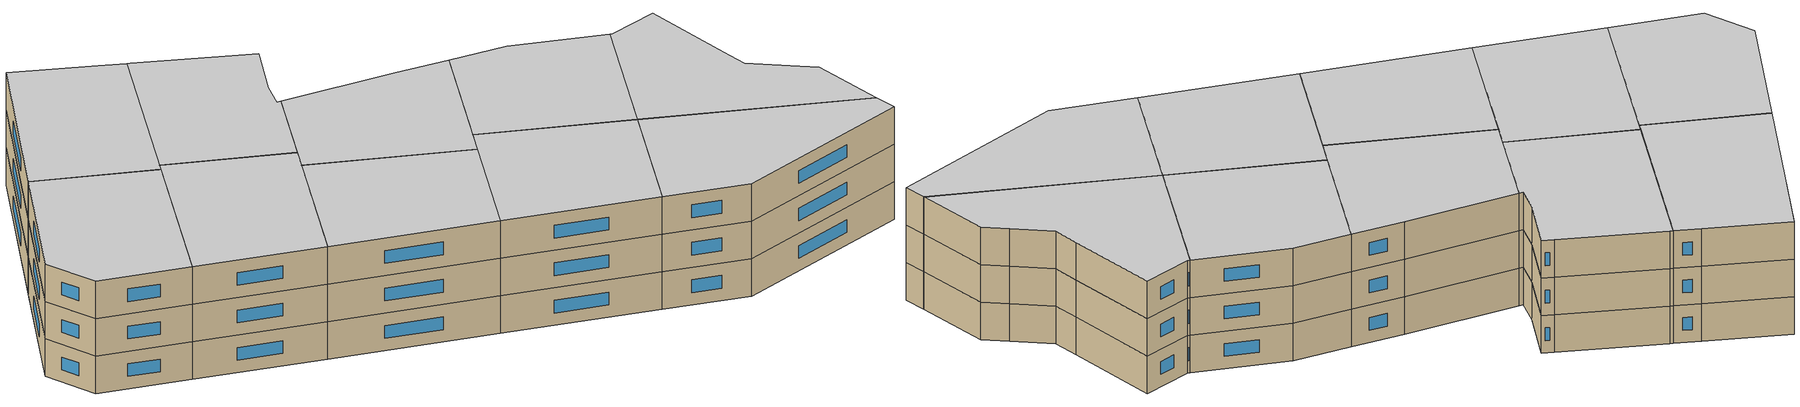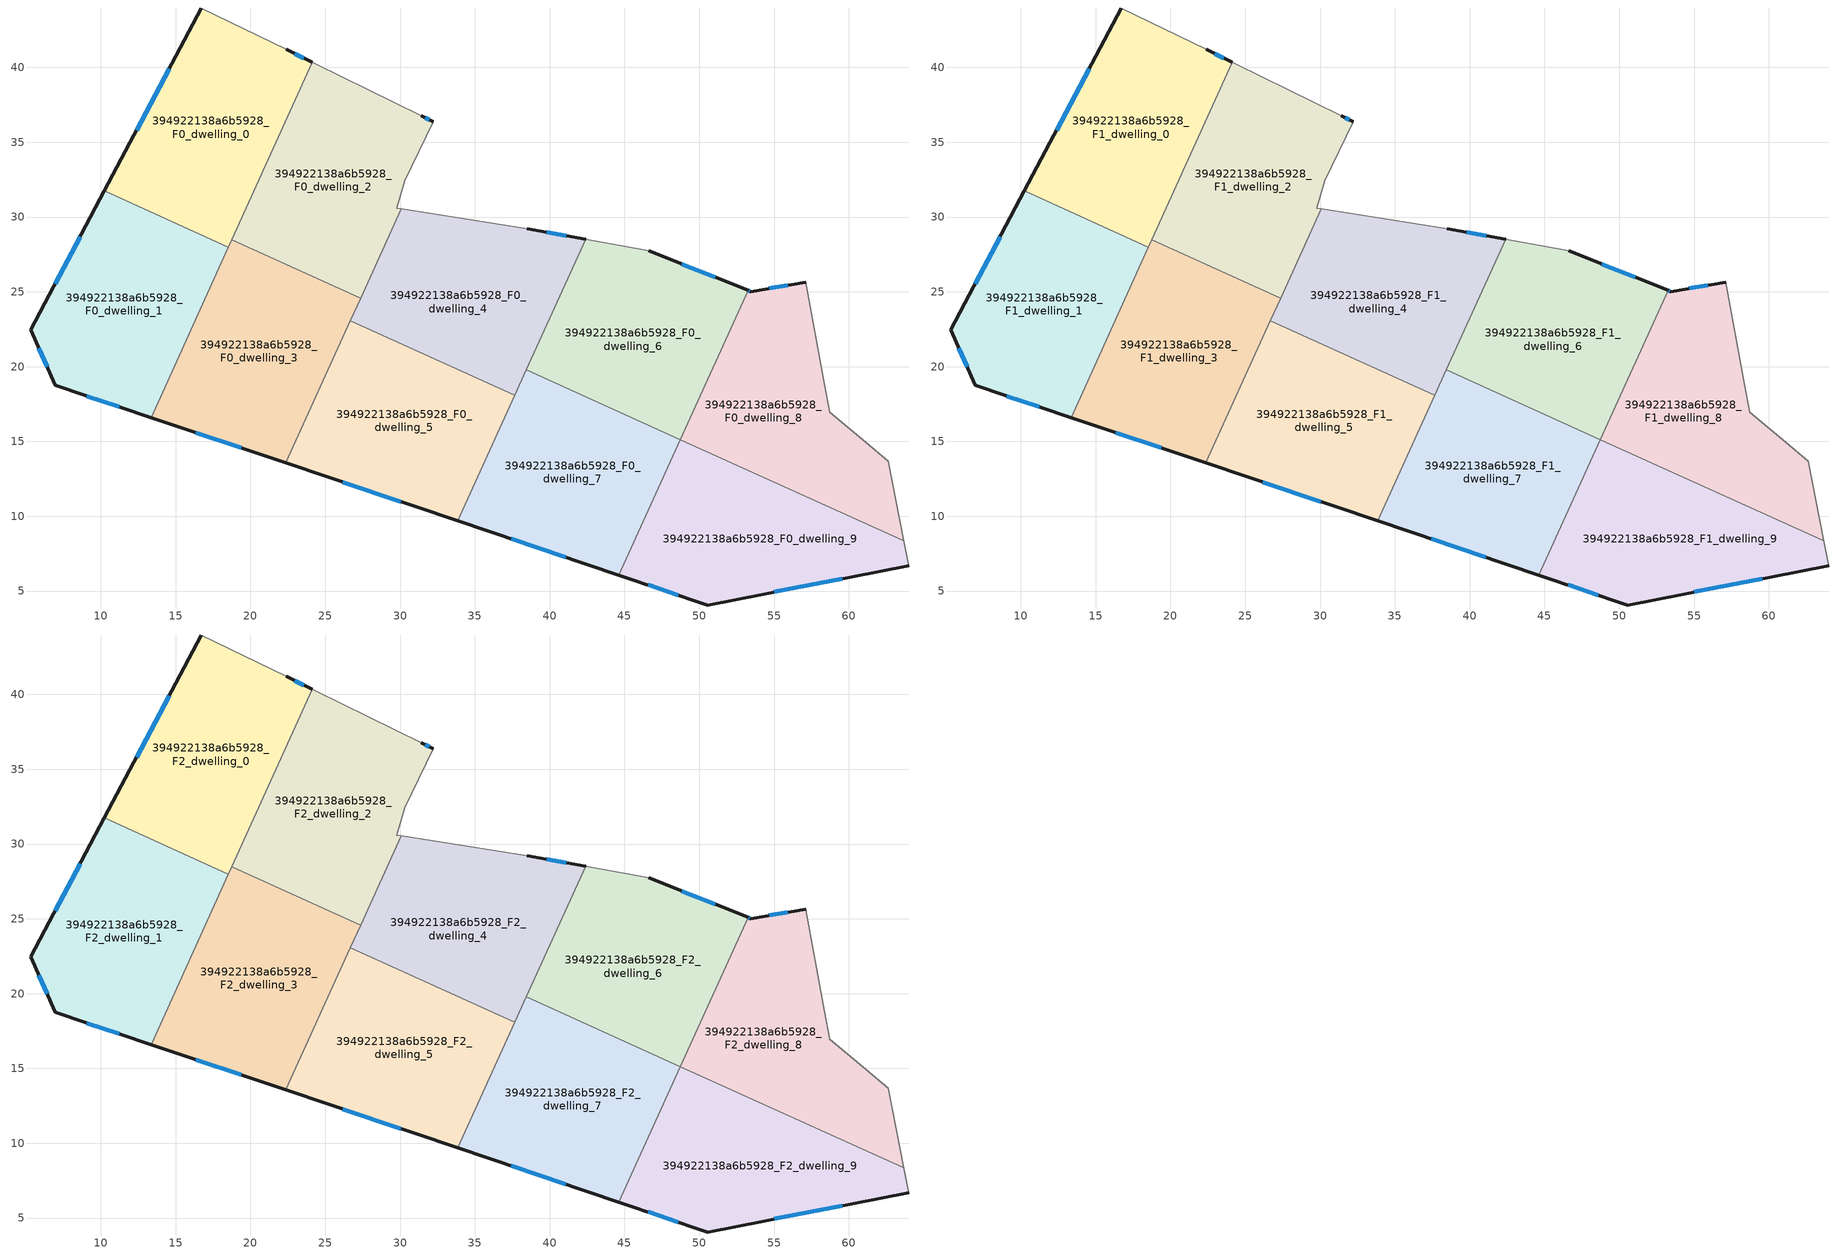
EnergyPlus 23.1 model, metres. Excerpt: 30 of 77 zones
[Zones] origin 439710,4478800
394922138a6b5928_F0_dwelling_0
 floor ground (EU_floor_Construction): 22.38,41.21 24.13,40.34 18.53,27.98 10.24,31.74 16.72,43.97 z0
 wall outside (EU_wall_Construction): 16.72,43.97 10.24,31.74 / 24.13,40.34 22.38,41.21 z0:3
 wall to 394922138a6b5928_F0_dwelling_1 (EU_wall_Construction): 10.24,31.74 18.53,27.98 z0:3
 wall adiabatic (EU_wall_Construction): 22.38,41.21 16.72,43.97 z0:3
 wall to 394922138a6b5928_F0_dwelling_2 (EU_wall_Construction): 18.75,28.48 24.13,40.34 z0:3
 wall to 394922138a6b5928_F0_dwelling_3 (EU_wall_Construction): 18.53,27.98 18.75,28.48 z0:3
 window (EU_Window_Construction): 14.57,39.92 12.39,35.8 / 23.55,40.63 22.96,40.92 z0.99:2.01
394922138a6b5928_F0_dwelling_1
 floor ground (EU_floor_Construction): 18.53,27.98 13.36,16.59 6.94,18.75 5.33,22.47 10.24,31.74 z0
 wall outside (EU_wall_Construction): 10.24,31.74 5.33,22.47 6.94,18.75 13.36,16.59 z0:3
 wall to 394922138a6b5928_F0_dwelling_3 (EU_wall_Construction): 13.36,16.59 18.53,27.98 z0:3
 window (EU_Window_Construction): 5.86,21.24 6.41,19.98 / 8.61,28.67 6.96,25.54 / 9.07,18.03 11.23,17.31 z0.99:2.01
394922138a6b5928_F0_dwelling_2
 floor ground (EU_floor_Construction): 31.43,36.76 32.23,36.37 30.32,32.43 29.78,30.59 30.07,30.54 27.36,24.57 18.75,28.48 24.13,40.34 24.35,40.23 z0
 wall outside (EU_wall_Construction): 32.23,36.37 31.43,36.76 z0:3
 wall adiabatic (EU_wall_Construction): 30.07,30.54 29.78,30.59 30.32,32.43 32.23,36.37 / 31.43,36.76 24.35,40.23 24.13,40.34 z0:3
 wall to 394922138a6b5928_F0_dwelling_3 (EU_wall_Construction): 18.75,28.48 27.36,24.57 z0:3
 wall to 394922138a6b5928_F0_dwelling_4 (EU_wall_Construction): 27.36,24.57 30.07,30.54 z0:3
 window (EU_Window_Construction): 31.96,36.5 31.7,36.63 z0.99:2.01
394922138a6b5928_F0_dwelling_3
 floor ground (EU_floor_Construction): 27.36,24.57 22.37,13.56 13.36,16.59 18.75,28.48 z0
 wall outside (EU_wall_Construction): 13.36,16.59 22.37,13.56 z0:3
 wall to 394922138a6b5928_F0_dwelling_5 (EU_wall_Construction): 22.37,13.56 26.68,23.08 z0:3
 wall to 394922138a6b5928_F0_dwelling_4 (EU_wall_Construction): 26.68,23.08 27.36,24.57 z0:3
 window (EU_Window_Construction): 16.35,15.59 19.38,14.56 z0.99:2.01
394922138a6b5928_F0_dwelling_4
 floor ground (EU_floor_Construction): 42.4,28.5 37.68,18.09 26.68,23.08 30.07,30.54 38.51,29.21 z0
 wall outside (EU_wall_Construction): 42.4,28.5 38.51,29.21 z0:3
 wall to 394922138a6b5928_F0_dwelling_5 (EU_wall_Construction): 26.68,23.08 37.68,18.09 z0:3
 wall adiabatic (EU_wall_Construction): 38.51,29.21 30.07,30.54 z0:3
 wall to 394922138a6b5928_F0_dwelling_6 (EU_wall_Construction): 38.45,19.79 42.4,28.5 z0:3
 wall to 394922138a6b5928_F0_dwelling_7 (EU_wall_Construction): 37.68,18.09 38.45,19.79 z0:3
 window (EU_Window_Construction): 41.11,28.73 39.8,28.97 z0.99:2.01
394922138a6b5928_F0_dwelling_5
 floor ground (EU_floor_Construction): 37.68,18.09 33.87,9.69 22.37,13.56 26.68,23.08 z0
 wall outside (EU_wall_Construction): 22.37,13.56 33.87,9.69 z0:3
 wall to 394922138a6b5928_F0_dwelling_7 (EU_wall_Construction): 33.87,9.69 37.68,18.09 z0:3
 window (EU_Window_Construction): 26.18,12.28 30.06,10.97 z0.99:2.01
394922138a6b5928_F0_dwelling_6
 floor ground (EU_floor_Construction): 53.26,25.09 48.74,15.13 38.45,19.79 42.4,28.5 46.61,27.73 z0
 wall outside (EU_wall_Construction): 53.26,25.09 46.61,27.73 z0:3
 wall to 394922138a6b5928_F0_dwelling_7 (EU_wall_Construction): 38.45,19.79 48.74,15.13 z0:3
 wall adiabatic (EU_wall_Construction): 46.61,27.73 42.4,28.5 z0:3
 wall to 394922138a6b5928_F0_dwelling_8 (EU_wall_Construction): 48.74,15.13 53.26,25.09 z0:3
 window (EU_Window_Construction): 51.05,25.97 48.82,26.86 z0.99:2.01
394922138a6b5928_F0_dwelling_7
 floor ground (EU_floor_Construction): 48.74,15.13 44.63,6.07 33.87,9.69 38.45,19.79 z0
 wall outside (EU_wall_Construction): 33.87,9.69 44.63,6.07 z0:3
 wall to 394922138a6b5928_F0_dwelling_9 (EU_wall_Construction): 44.63,6.07 48.74,15.12 z0:3
 wall to 394922138a6b5928_F0_dwelling_8 (EU_wall_Construction): 48.74,15.12,3 48.74,15.12,1.5 48.74,15.13,3
 window (EU_Window_Construction): 37.44,8.49 41.07,7.27 z0.99:2.01
394922138a6b5928_F0_dwelling_8
 floor ground (EU_floor_Construction): 57.13,25.65 58.36,18.9 58.7,16.96 61.12,14.95 62.62,13.66 63.66,8.35 48.74,15.12 53.26,25.09 53.44,25.01 z0
 wall outside (EU_wall_Construction): 57.13,25.65 53.44,25.01 53.26,25.09 z0:3
 wall adiabatic (EU_wall_Construction): 63.66,8.35 62.62,13.66 61.12,14.95 58.7,16.96 58.36,18.9 57.13,25.65 z0:3
 wall to 394922138a6b5928_F0_dwelling_9 (EU_wall_Construction): 48.74,15.12 63.66,8.35 z0:3
 window (EU_Window_Construction): 53.38,25.04 53.32,25.06 / 55.91,25.44 54.66,25.22 z0.99:2.01
394922138a6b5928_F0_dwelling_9
 floor ground (EU_floor_Construction): 63.66,8.35 63.99,6.69 50.58,4.07 44.63,6.07 48.74,15.12 z0
 wall outside (EU_wall_Construction): 44.63,6.07 50.58,4.07 63.99,6.69 z0:3
 wall adiabatic (EU_wall_Construction): 63.99,6.69 63.66,8.35 z0:3
 window (EU_Window_Construction): 46.6,5.41 48.61,4.73 / 55.02,4.94 59.54,5.82 z0.99:2.01
394922138a6b5928_F1_dwelling_0
 floor to 394922138a6b5928_F0_dwelling_0 (EU_floor_Construction): 22.38,41.21 24.13,40.34 18.53,27.98 10.24,31.74 16.72,43.97 z3
 wall outside (EU_wall_Construction): 16.72,43.97 10.24,31.74 / 24.13,40.34 22.38,41.21 z3:6
 wall to 394922138a6b5928_F1_dwelling_1 (EU_wall_Construction): 10.24,31.74 18.53,27.98 z3:6
 wall adiabatic (EU_wall_Construction): 22.38,41.21 16.72,43.97 z3:6
 wall to 394922138a6b5928_F1_dwelling_2 (EU_wall_Construction): 18.75,28.48 24.13,40.34 z3:6
 wall to 394922138a6b5928_F1_dwelling_3 (EU_wall_Construction): 18.53,27.98 18.75,28.48 z3:6
 window (EU_Window_Construction): 14.57,39.92 12.39,35.8 / 23.55,40.63 22.96,40.92 z3.99:5.01
394922138a6b5928_F1_dwelling_1
 floor to 394922138a6b5928_F0_dwelling_1 (EU_floor_Construction): 18.53,27.98 13.36,16.59 6.94,18.75 5.33,22.47 10.24,31.74 z3
 wall outside (EU_wall_Construction): 10.24,31.74 5.33,22.47 6.94,18.75 13.36,16.59 z3:6
 wall to 394922138a6b5928_F1_dwelling_3 (EU_wall_Construction): 13.36,16.59 18.53,27.98 z3:6
 window (EU_Window_Construction): 5.86,21.24 6.41,19.98 / 8.61,28.67 6.96,25.54 / 9.07,18.03 11.23,17.31 z3.99:5.01
394922138a6b5928_F1_dwelling_2
 floor to 394922138a6b5928_F0_dwelling_2 (EU_floor_Construction): 31.43,36.76 32.23,36.37 30.32,32.43 29.78,30.59 30.07,30.54 27.36,24.57 18.75,28.48 24.13,40.34 24.35,40.23 z3
 wall outside (EU_wall_Construction): 32.23,36.37 31.43,36.76 z3:6
 wall adiabatic (EU_wall_Construction): 30.07,30.54 29.78,30.59 30.32,32.43 32.23,36.37 / 31.43,36.76 24.35,40.23 24.13,40.34 z3:6
 wall to 394922138a6b5928_F1_dwelling_3 (EU_wall_Construction): 18.75,28.48 27.36,24.57 z3:6
 wall to 394922138a6b5928_F1_dwelling_4 (EU_wall_Construction): 27.36,24.57 30.07,30.54 z3:6
 window (EU_Window_Construction): 31.96,36.5 31.7,36.63 z3.99:5.01
394922138a6b5928_F1_dwelling_3
 floor to 394922138a6b5928_F0_dwelling_3 (EU_floor_Construction): 27.36,24.57 22.37,13.56 13.36,16.59 18.75,28.48 z3
 wall outside (EU_wall_Construction): 13.36,16.59 22.37,13.56 z3:6
 wall to 394922138a6b5928_F1_dwelling_5 (EU_wall_Construction): 22.37,13.56 26.68,23.08 z3:6
 wall to 394922138a6b5928_F1_dwelling_4 (EU_wall_Construction): 26.68,23.08 27.36,24.57 z3:6
 window (EU_Window_Construction): 16.35,15.59 19.38,14.56 z3.99:5.01
394922138a6b5928_F1_dwelling_4
 floor to 394922138a6b5928_F0_dwelling_4 (EU_floor_Construction): 42.4,28.5 37.68,18.09 26.68,23.08 30.07,30.54 38.51,29.21 z3
 wall outside (EU_wall_Construction): 42.4,28.5 38.51,29.21 z3:6
 wall to 394922138a6b5928_F1_dwelling_5 (EU_wall_Construction): 26.68,23.08 37.68,18.09 z3:6
 wall adiabatic (EU_wall_Construction): 38.51,29.21 30.07,30.54 z3:6
 wall to 394922138a6b5928_F1_dwelling_6 (EU_wall_Construction): 38.45,19.79 42.4,28.5 z3:6
 wall to 394922138a6b5928_F1_dwelling_7 (EU_wall_Construction): 37.68,18.09 38.45,19.79 z3:6
 window (EU_Window_Construction): 41.11,28.73 39.8,28.97 z3.99:5.01
394922138a6b5928_F1_dwelling_5
 floor to 394922138a6b5928_F0_dwelling_5 (EU_floor_Construction): 37.68,18.09 33.87,9.69 22.37,13.56 26.68,23.08 z3
 wall outside (EU_wall_Construction): 22.37,13.56 33.87,9.69 z3:6
 wall to 394922138a6b5928_F1_dwelling_7 (EU_wall_Construction): 33.87,9.69 37.68,18.09 z3:6
 window (EU_Window_Construction): 26.18,12.28 30.06,10.97 z3.99:5.01
394922138a6b5928_F1_dwelling_6
 floor to 394922138a6b5928_F0_dwelling_6 (EU_floor_Construction): 53.26,25.09 48.74,15.13 38.45,19.79 42.4,28.5 46.61,27.73 z3
 wall outside (EU_wall_Construction): 53.26,25.09 46.61,27.73 z3:6
 wall to 394922138a6b5928_F1_dwelling_7 (EU_wall_Construction): 38.45,19.79 48.74,15.13 z3:6
 wall adiabatic (EU_wall_Construction): 46.61,27.73 42.4,28.5 z3:6
 wall to 394922138a6b5928_F1_dwelling_8 (EU_wall_Construction): 48.74,15.13 53.26,25.09 z3:6
 window (EU_Window_Construction): 51.05,25.97 48.82,26.86 z3.99:5.01
394922138a6b5928_F1_dwelling_7
 floor to 394922138a6b5928_F0_dwelling_7 (EU_floor_Construction): 48.74,15.13 44.63,6.07 33.87,9.69 38.45,19.79 z3
 wall outside (EU_wall_Construction): 33.87,9.69 44.63,6.07 z3:6
 wall to 394922138a6b5928_F1_dwelling_9 (EU_wall_Construction): 44.63,6.07 48.74,15.12 z3:6
 wall to 394922138a6b5928_F1_dwelling_8 (EU_wall_Construction): 48.74,15.12,6 48.74,15.12,4.5 48.74,15.13,6
 window (EU_Window_Construction): 37.44,8.49 41.07,7.27 z3.99:5.01
394922138a6b5928_F1_dwelling_8
 floor to 394922138a6b5928_F0_dwelling_8 (EU_floor_Construction): 57.13,25.65 58.36,18.9 58.7,16.96 61.12,14.95 62.62,13.66 63.66,8.35 48.74,15.12 53.26,25.09 53.44,25.01 z3
 wall outside (EU_wall_Construction): 57.13,25.65 53.44,25.01 53.26,25.09 z3:6
 wall adiabatic (EU_wall_Construction): 63.66,8.35 62.62,13.66 61.12,14.95 58.7,16.96 58.36,18.9 57.13,25.65 z3:6
 wall to 394922138a6b5928_F1_dwelling_9 (EU_wall_Construction): 48.74,15.12 63.66,8.35 z3:6
 window (EU_Window_Construction): 53.38,25.04 53.32,25.06 / 55.91,25.44 54.66,25.22 z3.99:5.01
394922138a6b5928_F1_dwelling_9
 floor to 394922138a6b5928_F0_dwelling_9 (EU_floor_Construction): 63.66,8.35 63.99,6.69 50.58,4.07 44.63,6.07 48.74,15.12 z3
 wall outside (EU_wall_Construction): 44.63,6.07 50.58,4.07 63.99,6.69 z3:6
 wall adiabatic (EU_wall_Construction): 63.99,6.69 63.66,8.35 z3:6
 window (EU_Window_Construction): 46.6,5.41 48.61,4.73 / 55.02,4.94 59.54,5.82 z3.99:5.01
394922138a6b5928_F2_dwelling_0
 floor to 394922138a6b5928_F1_dwelling_0 (EU_floor_Construction): 22.38,41.21 24.13,40.34 18.53,27.98 10.24,31.74 16.72,43.97 z6
 wall outside (EU_wall_Construction): 16.72,43.97 10.24,31.74 / 24.13,40.34 22.38,41.21 z6:9
 wall to 394922138a6b5928_F2_dwelling_1 (EU_wall_Construction): 10.24,31.74 18.53,27.98 z6:9
 wall adiabatic (EU_wall_Construction): 22.38,41.21 16.72,43.97 z6:9
 wall to 394922138a6b5928_F2_dwelling_2 (EU_wall_Construction): 18.75,28.48 24.13,40.34 z6:9
 wall to 394922138a6b5928_F2_dwelling_3 (EU_wall_Construction): 18.53,27.98 18.75,28.48 z6:9
 window (EU_Window_Construction): 14.57,39.92 12.39,35.8 / 23.55,40.63 22.96,40.92 z6.99:8.01
 ceiling to 394922138a6b5928_F3_dwelling_0 (EU_floor_Construction): 18.53,27.98 24.13,40.34 22.38,41.21 16.72,43.97 10.24,31.74 z9
394922138a6b5928_F2_dwelling_1
 floor to 394922138a6b5928_F1_dwelling_1 (EU_floor_Construction): 18.53,27.98 13.36,16.59 6.94,18.75 5.33,22.47 10.24,31.74 z6
 wall outside (EU_wall_Construction): 10.24,31.74 5.33,22.47 6.94,18.75 13.36,16.59 z6:9
 wall to 394922138a6b5928_F2_dwelling_3 (EU_wall_Construction): 13.36,16.59 18.53,27.98 z6:9
 window (EU_Window_Construction): 5.86,21.24 6.41,19.98 / 8.61,28.67 6.96,25.54 / 9.07,18.03 11.23,17.31 z6.99:8.01
 ceiling to 394922138a6b5928_F3_dwelling_1 (EU_floor_Construction): 13.36,16.59 18.53,27.98 10.24,31.74 5.33,22.47 6.94,18.75 z9
394922138a6b5928_F2_dwelling_2
 floor to 394922138a6b5928_F1_dwelling_2 (EU_floor_Construction): 31.43,36.76 32.23,36.37 30.32,32.43 29.78,30.59 30.07,30.54 27.36,24.57 18.75,28.48 24.13,40.34 24.35,40.23 z6
 wall outside (EU_wall_Construction): 32.23,36.37 31.43,36.76 z6:9
 wall adiabatic (EU_wall_Construction): 30.07,30.54 29.78,30.59 30.32,32.43 32.23,36.37 / 31.43,36.76 24.35,40.23 24.13,40.34 z6:9
 wall to 394922138a6b5928_F2_dwelling_3 (EU_wall_Construction): 18.75,28.48 27.36,24.57 z6:9
 wall to 394922138a6b5928_F2_dwelling_4 (EU_wall_Construction): 27.36,24.57 30.07,30.54 z6:9
 window (EU_Window_Construction): 31.96,36.5 31.7,36.63 z6.99:8.01
 ceiling to 394922138a6b5928_F3_dwelling_2 (EU_floor_Construction): 27.36,24.57 30.07,30.54 29.78,30.59 30.32,32.43 32.23,36.37 31.43,36.76 24.35,40.23 24.13,40.34 18.75,28.48 z9
394922138a6b5928_F2_dwelling_3
 floor to 394922138a6b5928_F1_dwelling_3 (EU_floor_Construction): 27.36,24.57 22.37,13.56 13.36,16.59 18.75,28.48 z6
 wall outside (EU_wall_Construction): 13.36,16.59 22.37,13.56 z6:9
 wall to 394922138a6b5928_F2_dwelling_5 (EU_wall_Construction): 22.37,13.56 26.68,23.08 z6:9
 wall to 394922138a6b5928_F2_dwelling_4 (EU_wall_Construction): 26.68,23.08 27.36,24.57 z6:9
 window (EU_Window_Construction): 16.35,15.59 19.38,14.56 z6.99:8.01
 ceiling to 394922138a6b5928_F3_dwelling_3 (EU_floor_Construction): 22.37,13.56 27.36,24.57 18.75,28.48 13.36,16.59 z9
394922138a6b5928_F2_dwelling_4
 floor to 394922138a6b5928_F1_dwelling_4 (EU_floor_Construction): 42.4,28.5 37.68,18.09 26.68,23.08 30.07,30.54 38.51,29.21 z6
 wall outside (EU_wall_Construction): 42.4,28.5 38.51,29.21 z6:9
 wall to 394922138a6b5928_F2_dwelling_5 (EU_wall_Construction): 26.68,23.08 37.68,18.09 z6:9
 wall adiabatic (EU_wall_Construction): 38.51,29.21 30.07,30.54 z6:9
 wall to 394922138a6b5928_F2_dwelling_6 (EU_wall_Construction): 38.45,19.79 42.4,28.5 z6:9
 wall to 394922138a6b5928_F2_dwelling_7 (EU_wall_Construction): 37.68,18.09 38.45,19.79 z6:9
 window (EU_Window_Construction): 41.11,28.73 39.8,28.97 z6.99:8.01
 ceiling to 394922138a6b5928_F3_dwelling_4 (EU_floor_Construction): 37.68,18.09 42.4,28.5 38.51,29.21 30.07,30.54 26.68,23.08 z9
394922138a6b5928_F2_dwelling_5
 floor to 394922138a6b5928_F1_dwelling_5 (EU_floor_Construction): 37.68,18.09 33.87,9.69 22.37,13.56 26.68,23.08 z6
 wall outside (EU_wall_Construction): 22.37,13.56 33.87,9.69 z6:9
 wall to 394922138a6b5928_F2_dwelling_7 (EU_wall_Construction): 33.87,9.69 37.68,18.09 z6:9
 window (EU_Window_Construction): 26.18,12.28 30.06,10.97 z6.99:8.01
 ceiling to 394922138a6b5928_F3_dwelling_5 (EU_floor_Construction): 33.87,9.69 37.68,18.09 26.68,23.08 22.37,13.56 z9
394922138a6b5928_F2_dwelling_6
 floor to 394922138a6b5928_F1_dwelling_6 (EU_floor_Construction): 53.26,25.09 48.74,15.13 38.45,19.79 42.4,28.5 46.61,27.73 z6
 wall outside (EU_wall_Construction): 53.26,25.09 46.61,27.73 z6:9
 wall to 394922138a6b5928_F2_dwelling_7 (EU_wall_Construction): 38.45,19.79 48.74,15.13 z6:9
 wall adiabatic (EU_wall_Construction): 46.61,27.73 42.4,28.5 z6:9
 wall to 394922138a6b5928_F2_dwelling_8 (EU_wall_Construction): 48.74,15.13 53.26,25.09 z6:9
 window (EU_Window_Construction): 51.05,25.97 48.82,26.86 z6.99:8.01
 ceiling to 394922138a6b5928_F3_dwelling_6 (EU_floor_Construction): 48.74,15.13 53.26,25.09 46.61,27.73 42.4,28.5 38.45,19.79 z9
394922138a6b5928_F2_dwelling_7
 floor to 394922138a6b5928_F1_dwelling_7 (EU_floor_Construction): 48.74,15.13 44.63,6.07 33.87,9.69 38.45,19.79 z6
 wall outside (EU_wall_Construction): 33.87,9.69 44.63,6.07 z6:9
 wall to 394922138a6b5928_F2_dwelling_9 (EU_wall_Construction): 44.63,6.07 48.74,15.12 z6:9
 wall to 394922138a6b5928_F2_dwelling_8 (EU_wall_Construction): 48.74,15.12,9 48.74,15.12,7.5 48.74,15.13,9
 window (EU_Window_Construction): 37.44,8.49 41.07,7.27 z6.99:8.01
 ceiling to 394922138a6b5928_F3_dwelling_7 (EU_floor_Construction): 44.63,6.07 48.74,15.13 38.45,19.79 33.87,9.69 z9
394922138a6b5928_F2_dwelling_8
 floor to 394922138a6b5928_F1_dwelling_8 (EU_floor_Construction): 57.13,25.65 58.36,18.9 58.7,16.96 61.12,14.95 62.62,13.66 63.66,8.35 48.74,15.12 53.26,25.09 53.44,25.01 z6
 wall outside (EU_wall_Construction): 57.13,25.65 53.44,25.01 53.26,25.09 z6:9
 wall adiabatic (EU_wall_Construction): 63.66,8.35 62.62,13.66 61.12,14.95 58.7,16.96 58.36,18.9 57.13,25.65 z6:9
 wall to 394922138a6b5928_F2_dwelling_9 (EU_wall_Construction): 48.74,15.12 63.66,8.35 z6:9
 window (EU_Window_Construction): 53.38,25.04 53.32,25.06 / 55.91,25.44 54.66,25.22 z6.99:8.01
 ceiling to 394922138a6b5928_F3_dwelling_8 (EU_floor_Construction): 63.66,8.35 62.62,13.66 61.12,14.95 58.7,16.96 58.36,18.9 57.13,25.65 53.44,25.01 53.26,25.09 48.74,15.12 z9
394922138a6b5928_F2_dwelling_9
 floor to 394922138a6b5928_F1_dwelling_9 (EU_floor_Construction): 63.66,8.35 63.99,6.69 50.58,4.07 44.63,6.07 48.74,15.12 z6
 wall outside (EU_wall_Construction): 44.63,6.07 50.58,4.07 63.99,6.69 z6:9
 wall adiabatic (EU_wall_Construction): 63.99,6.69 63.66,8.35 z6:9
 window (EU_Window_Construction): 46.6,5.41 48.61,4.73 / 55.02,4.94 59.54,5.82 z6.99:8.01
 ceiling to 394922138a6b5928_F3_dwelling_9 (EU_floor_Construction): 63.99,6.69 63.66,8.35 48.74,15.12 44.63,6.07 50.58,4.07 z9
[Building]
EU S2 Campaign: North Axis=0; Terrain=City; Solar Distribution=FullExterior
[Site:Location]
Madrid: Latitude=40.5; Longitude=-3.5; Time Zone=1; Elevation=609
[SizingPeriod:WeatherFileDays]
AnnualSizingPeriod: Begin Month=1; Begin Day of Month=1; End Month=12; End Day of Month=31; Day of Week for Start Day=Monday; Use Weather File Daylight Saving Period=No; Use Weather File Rain and Snow Indicators=No
[MATERIAL]
EU_InternalMass_Material: Roughness=MediumRough; Thickness=0.1; Conductivity=1; Density=1800; Specific Heat=900; Thermal Absorptance=0.9; Solar Absorptance=0.7; Visible Absorptance=0.7
[MATERIAL:NOMASS] Roughness=MediumRough; Thermal Absorptance=0.9; Solar Absorptance=0.7; Visible Absorptance=0.7
Name | Thermal Resistance
EU_wall_NoMass | 0.609216
EU_floor_NoMass | 0.568163
[WINDOWMATERIAL:SIMPLEGLAZINGSYSTEM]
EU_Window_SimpleGlazing: UFactor=5.50606; Solar Heat Gain Coefficient=0.85; Visible Transmittance=0.85
[CONSTRUCTION]
EU_wall_Construction: EU_wall_NoMass
EU_floor_Construction: EU_floor_NoMass
EU_InternalMass_Construction: EU_InternalMass_Material
EU_Window_Construction: EU_Window_SimpleGlazing
[ZONE] Type=1; Multiplier=1; Ceiling Height=autocalculate; Floor Area=autocalculate; Part of Total Floor Area=Yes
Name | Volume
394922138a6b5928_F0_dwelling_0; 394922138a6b5928_F1_dwelling_0; 394922138a6b5928_F2_dwelling_0 | 356.509
394922138a6b5928_F0_dwelling_1; 394922138a6b5928_F1_dwelling_1; 394922138a6b5928_F2_dwelling_1 | 356.458
394922138a6b5928_F0_dwelling_2; 394922138a6b5928_F1_dwelling_2; 394922138a6b5928_F2_dwelling_2 | 356.492
394922138a6b5928_F0_dwelling_3; 394922138a6b5928_F1_dwelling_3; 394922138a6b5928_F2_dwelling_3 | 356.491
394922138a6b5928_F0_dwelling_4; 394922138a6b5928_F1_dwelling_4; 394922138a6b5928_F2_dwelling_4 | 356.486
394922138a6b5928_F0_dwelling_5; 394922138a6b5928_F1_dwelling_5; 394922138a6b5928_F2_dwelling_5 | 356.467
394922138a6b5928_F0_dwelling_6; 394922138a6b5928_F1_dwelling_6; 394922138a6b5928_F2_dwelling_6 | 356.495
394922138a6b5928_F0_dwelling_7; 394922138a6b5928_F1_dwelling_7; 394922138a6b5928_F2_dwelling_7 | 356.487
394922138a6b5928_F0_dwelling_8; 394922138a6b5928_F1_dwelling_8; 394922138a6b5928_F2_dwelling_8 | 356.501
394922138a6b5928_F0_dwelling_9; 394922138a6b5928_F1_dwelling_9; 394922138a6b5928_F2_dwelling_9 | 356.481
[INTERNALMASS] Construction=EU_InternalMass_Construction
Name | Zone or ZoneList | Surface Area
394922138a6b5928_F0_dwelling_0_EU_InternalMass | 394922138a6b5928_F0_dwelling_0 | 118.836
394922138a6b5928_F0_dwelling_1_EU_InternalMass | 394922138a6b5928_F0_dwelling_1 | 118.82
394922138a6b5928_F0_dwelling_2_EU_InternalMass | 394922138a6b5928_F0_dwelling_2 | 118.83
394922138a6b5928_F0_dwelling_3_EU_InternalMass | 394922138a6b5928_F0_dwelling_3 | 118.83
394922138a6b5928_F0_dwelling_4_EU_InternalMass | 394922138a6b5928_F0_dwelling_4 | 118.83
394922138a6b5928_F0_dwelling_5_EU_InternalMass | 394922138a6b5928_F0_dwelling_5 | 118.822
394922138a6b5928_F0_dwelling_6_EU_InternalMass | 394922138a6b5928_F0_dwelling_6 | 118.831
394922138a6b5928_F0_dwelling_7_EU_InternalMass | 394922138a6b5928_F0_dwelling_7 | 118.826
394922138a6b5928_F0_dwelling_8_EU_InternalMass | 394922138a6b5928_F0_dwelling_8 | 118.833
394922138a6b5928_F0_dwelling_9_EU_InternalMass | 394922138a6b5928_F0_dwelling_9 | 118.826
394922138a6b5928_F1_dwelling_0_EU_InternalMass | 394922138a6b5928_F1_dwelling_0 | 118.836
394922138a6b5928_F1_dwelling_1_EU_InternalMass | 394922138a6b5928_F1_dwelling_1 | 118.82
394922138a6b5928_F1_dwelling_2_EU_InternalMass | 394922138a6b5928_F1_dwelling_2 | 118.83
394922138a6b5928_F1_dwelling_3_EU_InternalMass | 394922138a6b5928_F1_dwelling_3 | 118.83
394922138a6b5928_F1_dwelling_4_EU_InternalMass | 394922138a6b5928_F1_dwelling_4 | 118.83
394922138a6b5928_F1_dwelling_5_EU_InternalMass | 394922138a6b5928_F1_dwelling_5 | 118.822
394922138a6b5928_F1_dwelling_6_EU_InternalMass | 394922138a6b5928_F1_dwelling_6 | 118.831
394922138a6b5928_F1_dwelling_7_EU_InternalMass | 394922138a6b5928_F1_dwelling_7 | 118.826
394922138a6b5928_F1_dwelling_8_EU_InternalMass | 394922138a6b5928_F1_dwelling_8 | 118.833
394922138a6b5928_F1_dwelling_9_EU_InternalMass | 394922138a6b5928_F1_dwelling_9 | 118.826
394922138a6b5928_F2_dwelling_0_EU_InternalMass | 394922138a6b5928_F2_dwelling_0 | 118.836
394922138a6b5928_F2_dwelling_1_EU_InternalMass | 394922138a6b5928_F2_dwelling_1 | 118.82
394922138a6b5928_F2_dwelling_2_EU_InternalMass | 394922138a6b5928_F2_dwelling_2 | 118.83
394922138a6b5928_F2_dwelling_3_EU_InternalMass | 394922138a6b5928_F2_dwelling_3 | 118.83
394922138a6b5928_F2_dwelling_4_EU_InternalMass | 394922138a6b5928_F2_dwelling_4 | 118.83
394922138a6b5928_F2_dwelling_5_EU_InternalMass | 394922138a6b5928_F2_dwelling_5 | 118.822
394922138a6b5928_F2_dwelling_6_EU_InternalMass | 394922138a6b5928_F2_dwelling_6 | 118.831
394922138a6b5928_F2_dwelling_7_EU_InternalMass | 394922138a6b5928_F2_dwelling_7 | 118.826
394922138a6b5928_F2_dwelling_8_EU_InternalMass | 394922138a6b5928_F2_dwelling_8 | 118.833
394922138a6b5928_F2_dwelling_9_EU_InternalMass | 394922138a6b5928_F2_dwelling_9 | 118.826
[OTHEREQUIPMENT] Fuel Type=Electricity; Design Level Calculation Method=Watts/Area; Power per Zone Floor Area=1; Fraction Latent=0; Fraction Radiant=0; Fraction Lost=0; Carbon Dioxide Generation Rate=0; EndUse Subcategory=EU_Step8_InternalGains
Name | Zone or ZoneList or Space or SpaceList | Schedule
EU_Step8_InternalGain_394922138a6b5928_F0_dwelling_0_f000 | 394922138a6b5928_F0_dwelling_0 | EU_Step8_GainSchedule_394922138a6b5928_F0_dwelling_0_f000
EU_Step8_InternalGain_394922138a6b5928_F0_dwelling_1_f000 | 394922138a6b5928_F0_dwelling_1 | EU_Step8_GainSchedule_394922138a6b5928_F0_dwelling_1_f000
EU_Step8_InternalGain_394922138a6b5928_F0_dwelling_2_f000 | 394922138a6b5928_F0_dwelling_2 | EU_Step8_GainSchedule_394922138a6b5928_F0_dwelling_2_f000
EU_Step8_InternalGain_394922138a6b5928_F0_dwelling_3_f000 | 394922138a6b5928_F0_dwelling_3 | EU_Step8_GainSchedule_394922138a6b5928_F0_dwelling_3_f000
EU_Step8_InternalGain_394922138a6b5928_F0_dwelling_4_f000 | 394922138a6b5928_F0_dwelling_4 | EU_Step8_GainSchedule_394922138a6b5928_F0_dwelling_4_f000
EU_Step8_InternalGain_394922138a6b5928_F0_dwelling_5_f000 | 394922138a6b5928_F0_dwelling_5 | EU_Step8_GainSchedule_394922138a6b5928_F0_dwelling_5_f000
EU_Step8_InternalGain_394922138a6b5928_F0_dwelling_6_f000 | 394922138a6b5928_F0_dwelling_6 | EU_Step8_GainSchedule_394922138a6b5928_F0_dwelling_6_f000
EU_Step8_InternalGain_394922138a6b5928_F0_dwelling_7_f000 | 394922138a6b5928_F0_dwelling_7 | EU_Step8_GainSchedule_394922138a6b5928_F0_dwelling_7_f000
EU_Step8_InternalGain_394922138a6b5928_F0_dwelling_8_f000 | 394922138a6b5928_F0_dwelling_8 | EU_Step8_GainSchedule_394922138a6b5928_F0_dwelling_8_f000
EU_Step8_InternalGain_394922138a6b5928_F0_dwelling_9_f000 | 394922138a6b5928_F0_dwelling_9 | EU_Step8_GainSchedule_394922138a6b5928_F0_dwelling_9_f000
EU_Step8_InternalGain_394922138a6b5928_F1_dwelling_0_f000 | 394922138a6b5928_F1_dwelling_0 | EU_Step8_GainSchedule_394922138a6b5928_F1_dwelling_0_f000
EU_Step8_InternalGain_394922138a6b5928_F1_dwelling_1_f000 | 394922138a6b5928_F1_dwelling_1 | EU_Step8_GainSchedule_394922138a6b5928_F1_dwelling_1_f000
EU_Step8_InternalGain_394922138a6b5928_F1_dwelling_2_f000 | 394922138a6b5928_F1_dwelling_2 | EU_Step8_GainSchedule_394922138a6b5928_F1_dwelling_2_f000
EU_Step8_InternalGain_394922138a6b5928_F1_dwelling_3_f000 | 394922138a6b5928_F1_dwelling_3 | EU_Step8_GainSchedule_394922138a6b5928_F1_dwelling_3_f000
EU_Step8_InternalGain_394922138a6b5928_F1_dwelling_4_f000 | 394922138a6b5928_F1_dwelling_4 | EU_Step8_GainSchedule_394922138a6b5928_F1_dwelling_4_f000
EU_Step8_InternalGain_394922138a6b5928_F1_dwelling_5_f000 | 394922138a6b5928_F1_dwelling_5 | EU_Step8_GainSchedule_394922138a6b5928_F1_dwelling_5_f000
EU_Step8_InternalGain_394922138a6b5928_F1_dwelling_6_f000 | 394922138a6b5928_F1_dwelling_6 | EU_Step8_GainSchedule_394922138a6b5928_F1_dwelling_6_f000
EU_Step8_InternalGain_394922138a6b5928_F1_dwelling_7_f000 | 394922138a6b5928_F1_dwelling_7 | EU_Step8_GainSchedule_394922138a6b5928_F1_dwelling_7_f000
EU_Step8_InternalGain_394922138a6b5928_F1_dwelling_8_f000 | 394922138a6b5928_F1_dwelling_8 | EU_Step8_GainSchedule_394922138a6b5928_F1_dwelling_8_f000
EU_Step8_InternalGain_394922138a6b5928_F1_dwelling_9_f000 | 394922138a6b5928_F1_dwelling_9 | EU_Step8_GainSchedule_394922138a6b5928_F1_dwelling_9_f000
EU_Step8_InternalGain_394922138a6b5928_F2_dwelling_0_f000 | 394922138a6b5928_F2_dwelling_0 | EU_Step8_GainSchedule_394922138a6b5928_F2_dwelling_0_f000
EU_Step8_InternalGain_394922138a6b5928_F2_dwelling_1_f000 | 394922138a6b5928_F2_dwelling_1 | EU_Step8_GainSchedule_394922138a6b5928_F2_dwelling_1_f000
EU_Step8_InternalGain_394922138a6b5928_F2_dwelling_2_f000 | 394922138a6b5928_F2_dwelling_2 | EU_Step8_GainSchedule_394922138a6b5928_F2_dwelling_2_f000
EU_Step8_InternalGain_394922138a6b5928_F2_dwelling_3_f000 | 394922138a6b5928_F2_dwelling_3 | EU_Step8_GainSchedule_394922138a6b5928_F2_dwelling_3_f000
EU_Step8_InternalGain_394922138a6b5928_F2_dwelling_4_f000 | 394922138a6b5928_F2_dwelling_4 | EU_Step8_GainSchedule_394922138a6b5928_F2_dwelling_4_f000
EU_Step8_InternalGain_394922138a6b5928_F2_dwelling_5_f000 | 394922138a6b5928_F2_dwelling_5 | EU_Step8_GainSchedule_394922138a6b5928_F2_dwelling_5_f000
EU_Step8_InternalGain_394922138a6b5928_F2_dwelling_6_f000 | 394922138a6b5928_F2_dwelling_6 | EU_Step8_GainSchedule_394922138a6b5928_F2_dwelling_6_f000
EU_Step8_InternalGain_394922138a6b5928_F2_dwelling_7_f000 | 394922138a6b5928_F2_dwelling_7 | EU_Step8_GainSchedule_394922138a6b5928_F2_dwelling_7_f000
EU_Step8_InternalGain_394922138a6b5928_F2_dwelling_8_f000 | 394922138a6b5928_F2_dwelling_8 | EU_Step8_GainSchedule_394922138a6b5928_F2_dwelling_8_f000
EU_Step8_InternalGain_394922138a6b5928_F2_dwelling_9_f000 | 394922138a6b5928_F2_dwelling_9 | EU_Step8_GainSchedule_394922138a6b5928_F2_dwelling_9_f000
[ZONEVENTILATION:DESIGNFLOWRATE] Schedule=EU_AlwaysOn; Design Flow Rate Calculation Method=AirChanges/Hour; Air Changes per Hour=0.752966; Ventilation Type=Natural; Fan Pressure Rise=0; Fan Total Efficiency=1; Constant Term Coefficient=1; Temperature Term Coefficient=0; Velocity Term Coefficient=0; Velocity Squared Term Coefficient=0; Minimum Indoor Temperature=-100; Maximum Indoor Temperature=100; Delta Temperature=-100; Minimum Outdoor Temperature=-100; Maximum Outdoor Temperature=100; Maximum Wind Speed=40
Name | Zone or ZoneList or Space or SpaceList
EU_ConstantAir_394922138a6b5928_F0_dwelling_0 | 394922138a6b5928_F0_dwelling_0
EU_ConstantAir_394922138a6b5928_F0_dwelling_1 | 394922138a6b5928_F0_dwelling_1
EU_ConstantAir_394922138a6b5928_F0_dwelling_2 | 394922138a6b5928_F0_dwelling_2
EU_ConstantAir_394922138a6b5928_F0_dwelling_3 | 394922138a6b5928_F0_dwelling_3
EU_ConstantAir_394922138a6b5928_F0_dwelling_4 | 394922138a6b5928_F0_dwelling_4
EU_ConstantAir_394922138a6b5928_F0_dwelling_5 | 394922138a6b5928_F0_dwelling_5
EU_ConstantAir_394922138a6b5928_F0_dwelling_6 | 394922138a6b5928_F0_dwelling_6
EU_ConstantAir_394922138a6b5928_F0_dwelling_7 | 394922138a6b5928_F0_dwelling_7
EU_ConstantAir_394922138a6b5928_F0_dwelling_8 | 394922138a6b5928_F0_dwelling_8
EU_ConstantAir_394922138a6b5928_F0_dwelling_9 | 394922138a6b5928_F0_dwelling_9
EU_ConstantAir_394922138a6b5928_F1_dwelling_0 | 394922138a6b5928_F1_dwelling_0
EU_ConstantAir_394922138a6b5928_F1_dwelling_1 | 394922138a6b5928_F1_dwelling_1
EU_ConstantAir_394922138a6b5928_F1_dwelling_2 | 394922138a6b5928_F1_dwelling_2
EU_ConstantAir_394922138a6b5928_F1_dwelling_3 | 394922138a6b5928_F1_dwelling_3
EU_ConstantAir_394922138a6b5928_F1_dwelling_4 | 394922138a6b5928_F1_dwelling_4
EU_ConstantAir_394922138a6b5928_F1_dwelling_5 | 394922138a6b5928_F1_dwelling_5
EU_ConstantAir_394922138a6b5928_F1_dwelling_6 | 394922138a6b5928_F1_dwelling_6
EU_ConstantAir_394922138a6b5928_F1_dwelling_7 | 394922138a6b5928_F1_dwelling_7
EU_ConstantAir_394922138a6b5928_F1_dwelling_8 | 394922138a6b5928_F1_dwelling_8
EU_ConstantAir_394922138a6b5928_F1_dwelling_9 | 394922138a6b5928_F1_dwelling_9
EU_ConstantAir_394922138a6b5928_F2_dwelling_0 | 394922138a6b5928_F2_dwelling_0
EU_ConstantAir_394922138a6b5928_F2_dwelling_1 | 394922138a6b5928_F2_dwelling_1
EU_ConstantAir_394922138a6b5928_F2_dwelling_2 | 394922138a6b5928_F2_dwelling_2
EU_ConstantAir_394922138a6b5928_F2_dwelling_3 | 394922138a6b5928_F2_dwelling_3
EU_ConstantAir_394922138a6b5928_F2_dwelling_4 | 394922138a6b5928_F2_dwelling_4
EU_ConstantAir_394922138a6b5928_F2_dwelling_5 | 394922138a6b5928_F2_dwelling_5
EU_ConstantAir_394922138a6b5928_F2_dwelling_6 | 394922138a6b5928_F2_dwelling_6
EU_ConstantAir_394922138a6b5928_F2_dwelling_7 | 394922138a6b5928_F2_dwelling_7
EU_ConstantAir_394922138a6b5928_F2_dwelling_8 | 394922138a6b5928_F2_dwelling_8
EU_ConstantAir_394922138a6b5928_F2_dwelling_9 | 394922138a6b5928_F2_dwelling_9
[HVACTEMPLATE:THERMOSTAT] Constant Heating Setpoint=20; Constant Cooling Setpoint=50
EU_HeatOnly_394922138a6b5928_F0_dwelling_0; EU_HeatOnly_394922138a6b5928_F0_dwelling_1; EU_HeatOnly_394922138a6b5928_F0_dwelling_2; EU_HeatOnly_394922138a6b5928_F0_dwelling_3; EU_HeatOnly_394922138a6b5928_F0_dwelling_4; EU_HeatOnly_394922138a6b5928_F0_dwelling_5; EU_HeatOnly_394922138a6b5928_F0_dwelling_6; EU_HeatOnly_394922138a6b5928_F0_dwelling_7; EU_HeatOnly_394922138a6b5928_F0_dwelling_8; EU_HeatOnly_394922138a6b5928_F0_dwelling_9; EU_HeatOnly_394922138a6b5928_F1_dwelling_0; EU_HeatOnly_394922138a6b5928_F1_dwelling_1; EU_HeatOnly_394922138a6b5928_F1_dwelling_2; EU_HeatOnly_394922138a6b5928_F1_dwelling_3; EU_HeatOnly_394922138a6b5928_F1_dwelling_4; EU_HeatOnly_394922138a6b5928_F1_dwelling_5; EU_HeatOnly_394922138a6b5928_F1_dwelling_6; EU_HeatOnly_394922138a6b5928_F1_dwelling_7; EU_HeatOnly_394922138a6b5928_F1_dwelling_8; EU_HeatOnly_394922138a6b5928_F1_dwelling_9; EU_HeatOnly_394922138a6b5928_F2_dwelling_0; EU_HeatOnly_394922138a6b5928_F2_dwelling_1; EU_HeatOnly_394922138a6b5928_F2_dwelling_2; EU_HeatOnly_394922138a6b5928_F2_dwelling_3; EU_HeatOnly_394922138a6b5928_F2_dwelling_4; EU_HeatOnly_394922138a6b5928_F2_dwelling_5; EU_HeatOnly_394922138a6b5928_F2_dwelling_6; EU_HeatOnly_394922138a6b5928_F2_dwelling_7; EU_HeatOnly_394922138a6b5928_F2_dwelling_8; EU_HeatOnly_394922138a6b5928_F2_dwelling_9; EU_HeatOnly_394922138a6b5928_F3_dwelling_0; EU_HeatOnly_394922138a6b5928_F3_dwelling_1; EU_HeatOnly_394922138a6b5928_F3_dwelling_2; EU_HeatOnly_394922138a6b5928_F3_dwelling_3; EU_HeatOnly_394922138a6b5928_F3_dwelling_4; EU_HeatOnly_394922138a6b5928_F3_dwelling_5; EU_HeatOnly_394922138a6b5928_F3_dwelling_6; EU_HeatOnly_394922138a6b5928_F3_dwelling_7; EU_HeatOnly_394922138a6b5928_F3_dwelling_8; EU_HeatOnly_394922138a6b5928_F3_dwelling_9; EU_HeatOnly_394922138a6b5928_F4_dwelling_0; EU_HeatOnly_394922138a6b5928_F4_dwelling_1; EU_HeatOnly_394922138a6b5928_F4_dwelling_2; EU_HeatOnly_394922138a6b5928_F4_dwelling_3; EU_HeatOnly_394922138a6b5928_F4_dwelling_4; EU_HeatOnly_394922138a6b5928_F4_dwelling_5; EU_HeatOnly_394922138a6b5928_F4_dwelling_6; EU_HeatOnly_394922138a6b5928_F4_dwelling_7; EU_HeatOnly_394922138a6b5928_F4_dwelling_8; EU_HeatOnly_394922138a6b5928_F4_dwelling_9; EU_HeatOnly_394922138a6b5928_F5_dwelling_0; EU_HeatOnly_394922138a6b5928_F5_dwelling_1; EU_HeatOnly_394922138a6b5928_F5_dwelling_2; EU_HeatOnly_394922138a6b5928_F5_dwelling_3; EU_HeatOnly_394922138a6b5928_F5_dwelling_4; EU_HeatOnly_394922138a6b5928_F5_dwelling_5; EU_HeatOnly_394922138a6b5928_F5_dwelling_6; EU_HeatOnly_394922138a6b5928_F5_dwelling_7; EU_HeatOnly_394922138a6b5928_F5_dwelling_8; EU_HeatOnly_394922138a6b5928_F6_dwelling_0; EU_HeatOnly_394922138a6b5928_F6_dwelling_1; EU_HeatOnly_394922138a6b5928_F6_dwelling_2; EU_HeatOnly_394922138a6b5928_F6_dwelling_3; EU_HeatOnly_394922138a6b5928_F6_dwelling_4; EU_HeatOnly_394922138a6b5928_F6_dwelling_5
[HVACTEMPLATE:ZONE:IDEALLOADSAIRSYSTEM] System Availability Schedule=EU_AlwaysOn; Maximum Heating Supply Air Temperature=50; Minimum Cooling Supply Air Temperature=13; Maximum Heating Supply Air Humidity Ratio=0.0156; Minimum Cooling Supply Air Humidity Ratio=0.0077; Heating Limit=NoLimit; Cooling Limit=NoLimit; Heating Availability Schedule=EU_AlwaysOn; Cooling Availability Schedule=EU_CoolingOff; Dehumidification Control Type=ConstantSensibleHeatRatio; Cooling Sensible Heat Ratio=0.7; Dehumidification Setpoint=60; Humidification Control Type=None; Humidification Setpoint=30; Outdoor Air Method=None; Outdoor Air Flow Rate per Person=0.00944; Outdoor Air Flow Rate per Zone Floor Area=0; Outdoor Air Flow Rate per Zone=0; Demand Controlled Ventilation Type=None; Outdoor Air Economizer Type=NoEconomizer; Heat Recovery Type=None; Sensible Heat Recovery Effectiveness=0.7; Latent Heat Recovery Effectiveness=0.65
Name | Template Thermostat
394922138a6b5928_F0_dwelling_0 | EU_HeatOnly_394922138a6b5928_F0_dwelling_0
394922138a6b5928_F0_dwelling_1 | EU_HeatOnly_394922138a6b5928_F0_dwelling_1
394922138a6b5928_F0_dwelling_2 | EU_HeatOnly_394922138a6b5928_F0_dwelling_2
394922138a6b5928_F0_dwelling_3 | EU_HeatOnly_394922138a6b5928_F0_dwelling_3
394922138a6b5928_F0_dwelling_4 | EU_HeatOnly_394922138a6b5928_F0_dwelling_4
394922138a6b5928_F0_dwelling_5 | EU_HeatOnly_394922138a6b5928_F0_dwelling_5
394922138a6b5928_F0_dwelling_6 | EU_HeatOnly_394922138a6b5928_F0_dwelling_6
394922138a6b5928_F0_dwelling_7 | EU_HeatOnly_394922138a6b5928_F0_dwelling_7
394922138a6b5928_F0_dwelling_8 | EU_HeatOnly_394922138a6b5928_F0_dwelling_8
394922138a6b5928_F0_dwelling_9 | EU_HeatOnly_394922138a6b5928_F0_dwelling_9
394922138a6b5928_F1_dwelling_0 | EU_HeatOnly_394922138a6b5928_F1_dwelling_0
394922138a6b5928_F1_dwelling_1 | EU_HeatOnly_394922138a6b5928_F1_dwelling_1
394922138a6b5928_F1_dwelling_2 | EU_HeatOnly_394922138a6b5928_F1_dwelling_2
394922138a6b5928_F1_dwelling_3 | EU_HeatOnly_394922138a6b5928_F1_dwelling_3
394922138a6b5928_F1_dwelling_4 | EU_HeatOnly_394922138a6b5928_F1_dwelling_4
394922138a6b5928_F1_dwelling_5 | EU_HeatOnly_394922138a6b5928_F1_dwelling_5
394922138a6b5928_F1_dwelling_6 | EU_HeatOnly_394922138a6b5928_F1_dwelling_6
394922138a6b5928_F1_dwelling_7 | EU_HeatOnly_394922138a6b5928_F1_dwelling_7
394922138a6b5928_F1_dwelling_8 | EU_HeatOnly_394922138a6b5928_F1_dwelling_8
394922138a6b5928_F1_dwelling_9 | EU_HeatOnly_394922138a6b5928_F1_dwelling_9
394922138a6b5928_F2_dwelling_0 | EU_HeatOnly_394922138a6b5928_F2_dwelling_0
394922138a6b5928_F2_dwelling_1 | EU_HeatOnly_394922138a6b5928_F2_dwelling_1
394922138a6b5928_F2_dwelling_2 | EU_HeatOnly_394922138a6b5928_F2_dwelling_2
394922138a6b5928_F2_dwelling_3 | EU_HeatOnly_394922138a6b5928_F2_dwelling_3
394922138a6b5928_F2_dwelling_4 | EU_HeatOnly_394922138a6b5928_F2_dwelling_4
394922138a6b5928_F2_dwelling_5 | EU_HeatOnly_394922138a6b5928_F2_dwelling_5
394922138a6b5928_F2_dwelling_6 | EU_HeatOnly_394922138a6b5928_F2_dwelling_6
394922138a6b5928_F2_dwelling_7 | EU_HeatOnly_394922138a6b5928_F2_dwelling_7
394922138a6b5928_F2_dwelling_8 | EU_HeatOnly_394922138a6b5928_F2_dwelling_8
394922138a6b5928_F2_dwelling_9 | EU_HeatOnly_394922138a6b5928_F2_dwelling_9
[SIZING:ZONE] Zone Cooling Design Supply Air Temperature Input Method=SupplyAirTemperature; Zone Cooling Design Supply Air Temperature=13; Zone Heating Design Supply Air Temperature Input Method=SupplyAirTemperature; Zone Heating Design Supply Air Temperature=50; Zone Cooling Design Supply Air Humidity Ratio=0.008; Zone Heating Design Supply Air Humidity Ratio=0.008; Cooling Design Air Flow Method=DesignDay; Cooling Design Air Flow Rate=0; Cooling Minimum Air Flow per Zone Floor Area=0.000762; Cooling Minimum Air Flow=0; Cooling Minimum Air Flow Fraction=0.2; Heating Design Air Flow Method=DesignDay; Heating Design Air Flow Rate=0; Heating Maximum Air Flow per Zone Floor Area=0.002032; Heating Maximum Air Flow=0.141576; Heating Maximum Air Flow Fraction=0.3; Account for Dedicated Outdoor Air System=No; Dedicated Outdoor Air System Control Strategy=NeutralSupplyAir; Dedicated Outdoor Air Low Setpoint Temperature for Design=autosize; Dedicated Outdoor Air High Setpoint Temperature for Design=autosize; Zone Load Sizing Method=Sensible Load Only No Latent Load; Zone Latent Cooling Design Supply Air Humidity Ratio Input Method=HumidityRatioDifference; Zone Cooling Design Supply Air Humidity Ratio Difference=0.005; Zone Latent Heating Design Supply Air Humidity Ratio Input Method=HumidityRatioDifference; Zone Humidification Design Supply Air Humidity Ratio Difference=0.005
394922138a6b5928_F0_dwelling_0; 394922138a6b5928_F0_dwelling_1; 394922138a6b5928_F0_dwelling_2; 394922138a6b5928_F0_dwelling_3; 394922138a6b5928_F0_dwelling_4; 394922138a6b5928_F0_dwelling_5; 394922138a6b5928_F0_dwelling_6; 394922138a6b5928_F0_dwelling_7; 394922138a6b5928_F0_dwelling_8; 394922138a6b5928_F0_dwelling_9; 394922138a6b5928_F1_dwelling_0; 394922138a6b5928_F1_dwelling_1; 394922138a6b5928_F1_dwelling_2; 394922138a6b5928_F1_dwelling_3; 394922138a6b5928_F1_dwelling_4; 394922138a6b5928_F1_dwelling_5; 394922138a6b5928_F1_dwelling_6; 394922138a6b5928_F1_dwelling_7; 394922138a6b5928_F1_dwelling_8; 394922138a6b5928_F1_dwelling_9; 394922138a6b5928_F2_dwelling_0; 394922138a6b5928_F2_dwelling_1; 394922138a6b5928_F2_dwelling_2; 394922138a6b5928_F2_dwelling_3; 394922138a6b5928_F2_dwelling_4; 394922138a6b5928_F2_dwelling_5; 394922138a6b5928_F2_dwelling_6; 394922138a6b5928_F2_dwelling_7; 394922138a6b5928_F2_dwelling_8; 394922138a6b5928_F2_dwelling_9
[SCHEDULE:CONSTANT]
Name | Hourly Value
EU_AlwaysOn | 1
EU_CoolingOff | 0
[SCHEDULE:FILE] Column Number=1; Rows to Skip at Top=0; Number of Hours of Data=8760; Column Separator=Comma; Interpolate to Timestep=No; Minutes per Item=60; Adjust Schedule for Daylight Savings=Yes
Name | File
EU_Step8_GainSchedule_394922138a6b5928_F0_dwelling_0_f000 | ../../schedules/394922138a6b5928/394922138a6b5928_F0_dwelling_0_f000_gain.csv
EU_Step8_GainSchedule_394922138a6b5928_F0_dwelling_1_f000 | ../../schedules/394922138a6b5928/394922138a6b5928_F0_dwelling_1_f000_gain.csv
EU_Step8_GainSchedule_394922138a6b5928_F0_dwelling_2_f000 | ../../schedules/394922138a6b5928/394922138a6b5928_F0_dwelling_2_f000_gain.csv
EU_Step8_GainSchedule_394922138a6b5928_F0_dwelling_3_f000 | ../../schedules/394922138a6b5928/394922138a6b5928_F0_dwelling_3_f000_gain.csv
EU_Step8_GainSchedule_394922138a6b5928_F0_dwelling_4_f000 | ../../schedules/394922138a6b5928/394922138a6b5928_F0_dwelling_4_f000_gain.csv
EU_Step8_GainSchedule_394922138a6b5928_F0_dwelling_5_f000 | ../../schedules/394922138a6b5928/394922138a6b5928_F0_dwelling_5_f000_gain.csv
EU_Step8_GainSchedule_394922138a6b5928_F0_dwelling_6_f000 | ../../schedules/394922138a6b5928/394922138a6b5928_F0_dwelling_6_f000_gain.csv
EU_Step8_GainSchedule_394922138a6b5928_F0_dwelling_7_f000 | ../../schedules/394922138a6b5928/394922138a6b5928_F0_dwelling_7_f000_gain.csv
EU_Step8_GainSchedule_394922138a6b5928_F0_dwelling_8_f000 | ../../schedules/394922138a6b5928/394922138a6b5928_F0_dwelling_8_f000_gain.csv
EU_Step8_GainSchedule_394922138a6b5928_F0_dwelling_9_f000 | ../../schedules/394922138a6b5928/394922138a6b5928_F0_dwelling_9_f000_gain.csv
EU_Step8_GainSchedule_394922138a6b5928_F1_dwelling_0_f000 | ../../schedules/394922138a6b5928/394922138a6b5928_F1_dwelling_0_f000_gain.csv
EU_Step8_GainSchedule_394922138a6b5928_F1_dwelling_1_f000 | ../../schedules/394922138a6b5928/394922138a6b5928_F1_dwelling_1_f000_gain.csv
EU_Step8_GainSchedule_394922138a6b5928_F1_dwelling_2_f000 | ../../schedules/394922138a6b5928/394922138a6b5928_F1_dwelling_2_f000_gain.csv
EU_Step8_GainSchedule_394922138a6b5928_F1_dwelling_3_f000 | ../../schedules/394922138a6b5928/394922138a6b5928_F1_dwelling_3_f000_gain.csv
EU_Step8_GainSchedule_394922138a6b5928_F1_dwelling_4_f000 | ../../schedules/394922138a6b5928/394922138a6b5928_F1_dwelling_4_f000_gain.csv
EU_Step8_GainSchedule_394922138a6b5928_F1_dwelling_5_f000 | ../../schedules/394922138a6b5928/394922138a6b5928_F1_dwelling_5_f000_gain.csv
EU_Step8_GainSchedule_394922138a6b5928_F1_dwelling_6_f000 | ../../schedules/394922138a6b5928/394922138a6b5928_F1_dwelling_6_f000_gain.csv
EU_Step8_GainSchedule_394922138a6b5928_F1_dwelling_7_f000 | ../../schedules/394922138a6b5928/394922138a6b5928_F1_dwelling_7_f000_gain.csv
EU_Step8_GainSchedule_394922138a6b5928_F1_dwelling_8_f000 | ../../schedules/394922138a6b5928/394922138a6b5928_F1_dwelling_8_f000_gain.csv
EU_Step8_GainSchedule_394922138a6b5928_F1_dwelling_9_f000 | ../../schedules/394922138a6b5928/394922138a6b5928_F1_dwelling_9_f000_gain.csv
EU_Step8_GainSchedule_394922138a6b5928_F2_dwelling_0_f000 | ../../schedules/394922138a6b5928/394922138a6b5928_F2_dwelling_0_f000_gain.csv
EU_Step8_GainSchedule_394922138a6b5928_F2_dwelling_1_f000 | ../../schedules/394922138a6b5928/394922138a6b5928_F2_dwelling_1_f000_gain.csv
EU_Step8_GainSchedule_394922138a6b5928_F2_dwelling_2_f000 | ../../schedules/394922138a6b5928/394922138a6b5928_F2_dwelling_2_f000_gain.csv
EU_Step8_GainSchedule_394922138a6b5928_F2_dwelling_3_f000 | ../../schedules/394922138a6b5928/394922138a6b5928_F2_dwelling_3_f000_gain.csv
EU_Step8_GainSchedule_394922138a6b5928_F2_dwelling_4_f000 | ../../schedules/394922138a6b5928/394922138a6b5928_F2_dwelling_4_f000_gain.csv
EU_Step8_GainSchedule_394922138a6b5928_F2_dwelling_5_f000 | ../../schedules/394922138a6b5928/394922138a6b5928_F2_dwelling_5_f000_gain.csv
EU_Step8_GainSchedule_394922138a6b5928_F2_dwelling_6_f000 | ../../schedules/394922138a6b5928/394922138a6b5928_F2_dwelling_6_f000_gain.csv
EU_Step8_GainSchedule_394922138a6b5928_F2_dwelling_7_f000 | ../../schedules/394922138a6b5928/394922138a6b5928_F2_dwelling_7_f000_gain.csv
EU_Step8_GainSchedule_394922138a6b5928_F2_dwelling_8_f000 | ../../schedules/394922138a6b5928/394922138a6b5928_F2_dwelling_8_f000_gain.csv
EU_Step8_GainSchedule_394922138a6b5928_F2_dwelling_9_f000 | ../../schedules/394922138a6b5928/394922138a6b5928_F2_dwelling_9_f000_gain.csv
